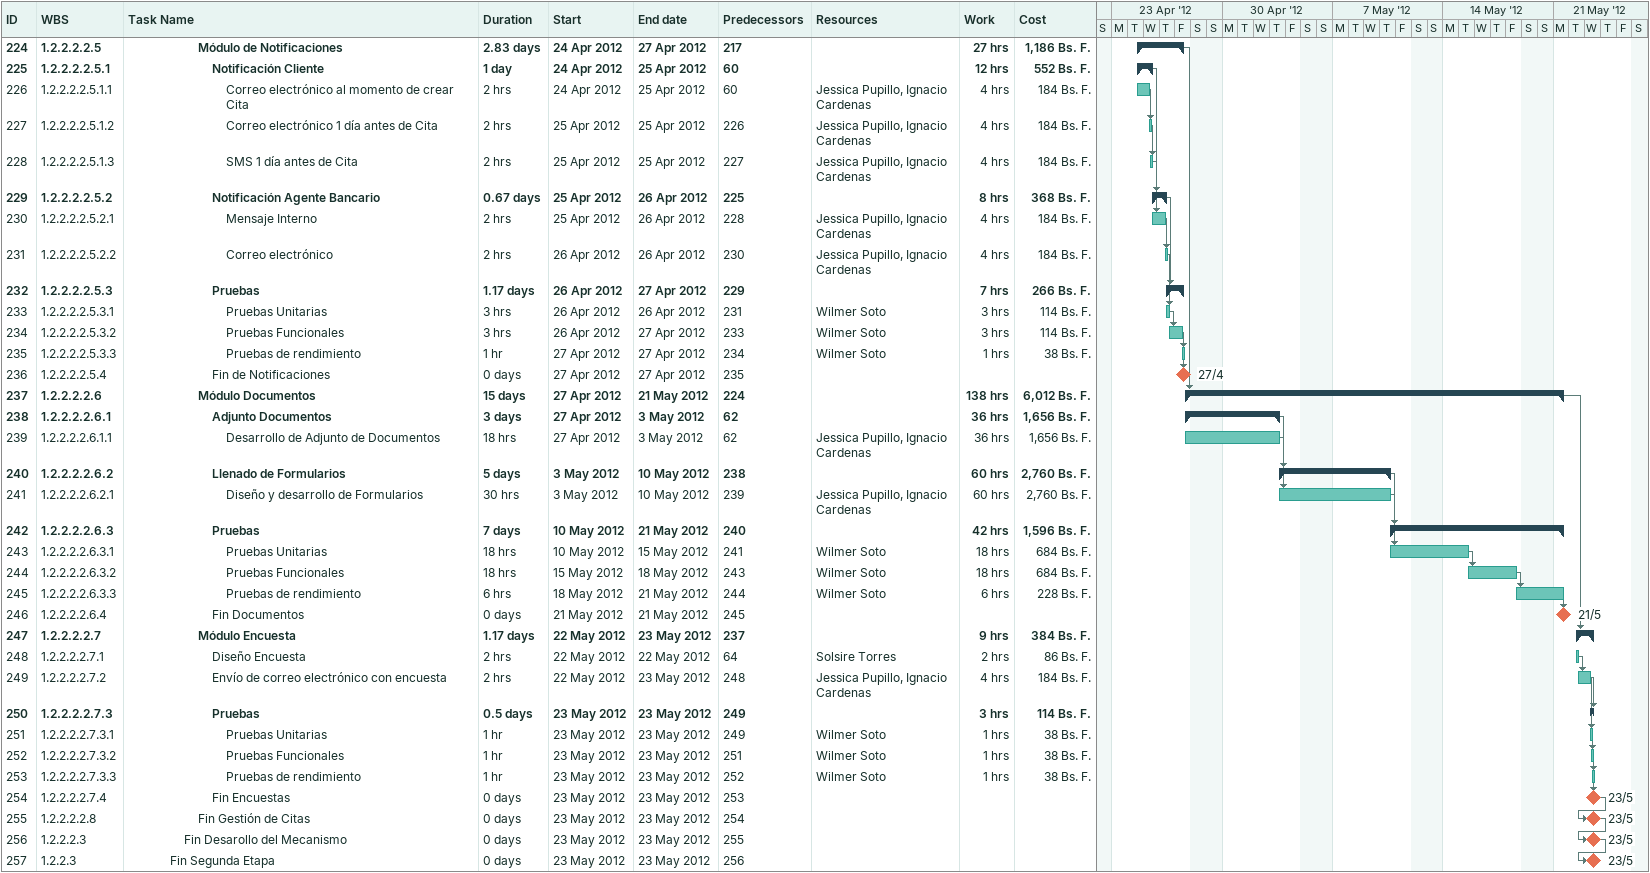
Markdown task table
| ID | WBS | Task | Duration | Start | Finish | Predecessors | Resources | Work (h) | Cost (Bs. F.) |
|---|---|---|---|---|---|---|---|---|---|
| 224 | 1.2.2.2.2.5 | **Módulo de Notificaciones** | 2.83d | 2012-04-24 | 2012-04-27 | 217 |  | 27 | 1186 |
| 225 | 1.2.2.2.2.5.1 | **Notificación Cliente** | 1d | 2012-04-24 | 2012-04-25 | 60 |  | 12 | 552 |
| 226 | 1.2.2.2.2.5.1.1 | Correo electrónico al momento de crear Cita | 2h | 2012-04-24 | 2012-04-25 | 60 | Jessica Pupillo, Ignacio Cardenas | 4 | 184 |
| 227 | 1.2.2.2.2.5.1.2 | Correo electrónico 1 día antes de Cita | 2h | 2012-04-25 | 2012-04-25 | 226 | Jessica Pupillo, Ignacio Cardenas | 4 | 184 |
| 228 | 1.2.2.2.2.5.1.3 | SMS 1 día antes de Cita | 2h | 2012-04-25 | 2012-04-25 | 227 | Jessica Pupillo, Ignacio Cardenas | 4 | 184 |
| 229 | 1.2.2.2.2.5.2 | **Notificación Agente Bancario** | 0.67d | 2012-04-25 | 2012-04-26 | 225 |  | 8 | 368 |
| 230 | 1.2.2.2.2.5.2.1 | Mensaje Interno | 2h | 2012-04-25 | 2012-04-26 | 228 | Jessica Pupillo, Ignacio Cardenas | 4 | 184 |
| 231 | 1.2.2.2.2.5.2.2 | Correo electrónico | 2h | 2012-04-26 | 2012-04-26 | 230 | Jessica Pupillo, Ignacio Cardenas | 4 | 184 |
| 232 | 1.2.2.2.2.5.3 | **Pruebas** | 1.17d | 2012-04-26 | 2012-04-27 | 229 |  | 7 | 266 |
| 233 | 1.2.2.2.2.5.3.1 | Pruebas Unitarias | 3h | 2012-04-26 | 2012-04-26 | 231 | Wilmer Soto | 3 | 114 |
| 234 | 1.2.2.2.2.5.3.2 | Pruebas Funcionales | 3h | 2012-04-26 | 2012-04-27 | 233 | Wilmer Soto | 3 | 114 |
| 235 | 1.2.2.2.2.5.3.3 | Pruebas de rendimiento | 1h | 2012-04-27 | 2012-04-27 | 234 | Wilmer Soto | 1 | 38 |
| 236 | 1.2.2.2.2.5.4 | Fin de Notificaciones | 0d | 2012-04-27 | 2012-04-27 | 235 |  |  |  |
| 237 | 1.2.2.2.2.6 | **Módulo Documentos** | 15d | 2012-04-27 | 2012-05-21 | 224 |  | 138 | 6012 |
| 238 | 1.2.2.2.2.6.1 | **Adjunto Documentos** | 3d | 2012-04-27 | 2012-05-03 | 62 |  | 36 | 1656 |
| 239 | 1.2.2.2.2.6.1.1 | Desarrollo de Adjunto de Documentos | 18h | 2012-04-27 | 2012-05-03 | 62 | Jessica Pupillo, Ignacio Cardenas | 36 | 1656 |
| 240 | 1.2.2.2.2.6.2 | **Llenado de Formularios** | 5d | 2012-05-03 | 2012-05-10 | 238 |  | 60 | 2760 |
| 241 | 1.2.2.2.2.6.2.1 | Diseño y desarrollo de Formularios | 30h | 2012-05-03 | 2012-05-10 | 239 | Jessica Pupillo, Ignacio Cardenas | 60 | 2760 |
| 242 | 1.2.2.2.2.6.3 | **Pruebas** | 7d | 2012-05-10 | 2012-05-21 | 240 |  | 42 | 1596 |
| 243 | 1.2.2.2.2.6.3.1 | Pruebas Unitarias | 18h | 2012-05-10 | 2012-05-15 | 241 | Wilmer Soto | 18 | 684 |
| 244 | 1.2.2.2.2.6.3.2 | Pruebas Funcionales | 18h | 2012-05-15 | 2012-05-18 | 243 | Wilmer Soto | 18 | 684 |
| 245 | 1.2.2.2.2.6.3.3 | Pruebas de rendimiento | 6h | 2012-05-18 | 2012-05-21 | 244 | Wilmer Soto | 6 | 228 |
| 246 | 1.2.2.2.2.6.4 | Fin Documentos | 0d | 2012-05-21 | 2012-05-21 | 245 |  |  |  |
| 247 | 1.2.2.2.2.7 | **Módulo Encuesta** | 1.17d | 2012-05-22 | 2012-05-23 | 237 |  | 9 | 384 |
| 248 | 1.2.2.2.2.7.1 | Diseño Encuesta | 2h | 2012-05-22 | 2012-05-22 | 64 | Solsire Torres | 2 | 86 |
| 249 | 1.2.2.2.2.7.2 | Envío de correo electrónico con encuesta | 2h | 2012-05-22 | 2012-05-23 | 248 | Jessica Pupillo, Ignacio Cardenas | 4 | 184 |
| 250 | 1.2.2.2.2.7.3 | **Pruebas** | 0.5d | 2012-05-23 | 2012-05-23 | 249 |  | 3 | 114 |
| 251 | 1.2.2.2.2.7.3.1 | Pruebas Unitarias | 1h | 2012-05-23 | 2012-05-23 | 249 | Wilmer Soto | 1 | 38 |
| 252 | 1.2.2.2.2.7.3.2 | Pruebas Funcionales | 1h | 2012-05-23 | 2012-05-23 | 251 | Wilmer Soto | 1 | 38 |
| 253 | 1.2.2.2.2.7.3.3 | Pruebas de rendimiento | 1h | 2012-05-23 | 2012-05-23 | 252 | Wilmer Soto | 1 | 38 |
| 254 | 1.2.2.2.2.7.4 | Fin Encuestas | 0d | 2012-05-23 | 2012-05-23 | 253 |  |  |  |
| 255 | 1.2.2.2.2.8 | Fin Gestión de Citas | 0d | 2012-05-23 | 2012-05-23 | 254 |  |  |  |
| 256 | 1.2.2.2.3 | Fin Desarollo del Mecanismo | 0d | 2012-05-23 | 2012-05-23 | 255 |  |  |  |
| 257 | 1.2.2.3 | Fin Segunda Etapa | 0d | 2012-05-23 | 2012-05-23 | 256 |  |  |  |
